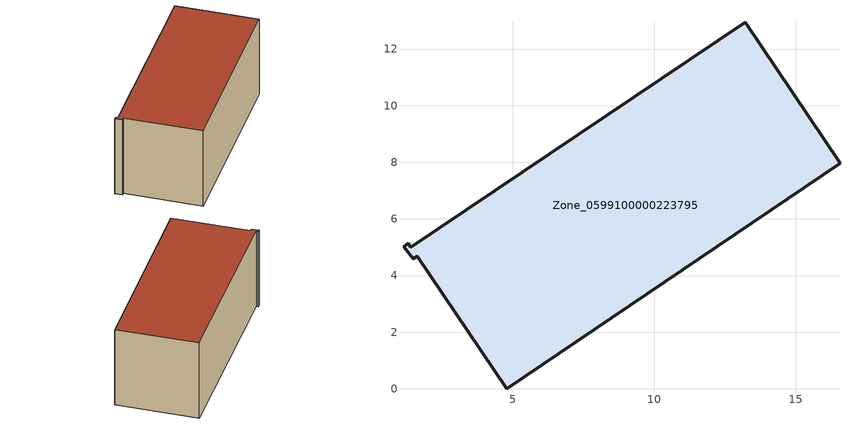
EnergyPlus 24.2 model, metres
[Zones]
Zone_0599100000223795
 floor ground (C_G): 1.41,5 13.21,12.95 16.57,7.96 4.8,0 1.63,4.69 1.49,4.6 1.15,5.03 1.32,5.14 z0
 wall outside (C_F): 1.15,5.03 1.49,4.6 1.63,4.69 4.8,0 16.57,7.96 13.21,12.95 1.41,5 1.32,5.14 1.15,5.03 z0:6.18
 roof outside (C_R): 13.21,12.95 1.41,5 1.32,5.14 1.15,5.03 1.49,4.6 1.63,4.69 4.8,0 16.57,7.96 z6.18
[BUILDING]
Pand.0599100000223795: North Axis=0; Terrain=City; Loads Convergence Tolerance Value=0.04; Temperature Convergence Tolerance Value=0.4; Solar Distribution=FullExterior; Maximum Number of Warmup Days=25; Minimum Number of Warmup Days=1
[Site:Location]
Rotterdam.The.Hague.AP_ZH_NLD Design_Conditions: Latitude=51.96; Longitude=4.45; Time Zone=1; Elevation=-4.5
[SITE:GROUNDTEMPERATURE:BUILDINGSURFACE]
18, 18, 18, 18, 18, 18, 18, 18, 18, 18, 18, 18
[MATERIAL] Thermal Absorptance=0.9; Solar Absorptance=0.7; Visible Absorptance=0.7
Name | Roughness | Thickness | Conductivity | Density | Specific Heat
G.TI.1975-1991 | MediumSmooth | 0.15 | 0.288461 | 540 | 1210
F.TI.1975-1991 | Rough | 0.3 | 0.230769 | 1920 | 840
R.TI.1975-1991 | MediumRough | 0.2 | 0.153846 | 1500 | 1000
[CONSTRUCTION]
C_G: G.TI.1975-1991
C_F: F.TI.1975-1991
C_R: R.TI.1975-1991
[ZONE]
Zone_0599100000223795: Type=1; Multiplier=1; Ceiling Height=Autocalculate; Volume=Autocalculate; Floor Area=autocalculate; Part of Total Floor Area=Yes
[ZONEINFILTRATION:DESIGNFLOWRATE]
Infil_Zone_0599100000223795: Zone or ZoneList or Space or SpaceList=Zone_0599100000223795; Schedule=AlwaysOn; Design Flow Rate Calculation Method=Flow/Area; Flow Rate per Floor Area=0.003; Constant Term Coefficient=1; Temperature Term Coefficient=0; Velocity Term Coefficient=0; Velocity Squared Term Coefficient=0
[HVACTEMPLATE:ZONE:IDEALLOADSAIRSYSTEM]
Zone_0599100000223795: Maximum Heating Supply Air Temperature=50; Minimum Cooling Supply Air Temperature=13; Maximum Heating Supply Air Humidity Ratio=0.0156; Minimum Cooling Supply Air Humidity Ratio=0.0077; Heating Limit=NoLimit; Cooling Limit=NoLimit; Dehumidification Control Type=ConstantSensibleHeatRatio; Cooling Sensible Heat Ratio=0.7; Dehumidification Setpoint=60; Humidification Control Type=None; Humidification Setpoint=30; Outdoor Air Method=None; Outdoor Air Flow Rate per Person=0.00944; Outdoor Air Flow Rate per Zone Floor Area=0; Outdoor Air Flow Rate per Zone=0; Demand Controlled Ventilation Type=None; Outdoor Air Economizer Type=NoEconomizer; Heat Recovery Type=None; Sensible Heat Recovery Effectiveness=0.7; Latent Heat Recovery Effectiveness=0.65
[ZONECONTROL:THERMOSTAT]
ThermostatControl_Zone_0599100000223795: Zone or ZoneList=Zone_0599100000223795; Control Type Schedule=DualSetpointControlType; Control 1=Thermostat_Zone_0599100000223795; Temperature Difference Between Cutout And Setpoint=0
[THERMOSTATSETPOINT:DUALSETPOINT]
Thermostat_Zone_0599100000223795: Heating Setpoint Temperature Schedule=HeatingSetpoint_Zone_0599100000223795; Cooling Setpoint Temperature Schedule=CoolingSetpoint_Zone_0599100000223795
[SCHEDULE:COMPACT]
HeatingSetpoint_Zone_0599100000223795: Through: 12/31, For: AllDays, Until: 24:00, 21
CoolingSetpoint_Zone_0599100000223795: Through: 12/31, For: AllDays, Until: 24:00, 24
DualSetpointControlType: Through: 12/31, For: AllDays, Until: 24:00, 4
AlwaysOn: Through: 12/31, For: AllDays, Until: 24:00, 1
